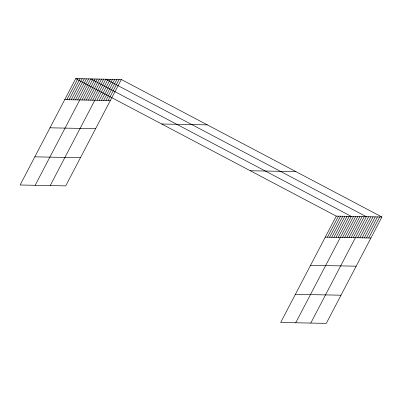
<?xml version="1.0" encoding="UTF-8"?>
<svg xmlns="http://www.w3.org/2000/svg" width="402" height="402" viewBox="0 0 402 402"><rect width="100%" height="100%" fill="white"/><g stroke="black" fill="none" stroke-linecap="round" stroke-linejoin="round"><path stroke-width="0.6" d="M121.329 79.506L75.712 78.631L20.1 185.005L65.722 185.88L121.329 79.506L381.9 216.995L326.288 323.369L280.671 322.494L336.278 216.12L381.9 216.995M66.868 99.696L77.862 78.671M69.018 99.741L80.013 78.712M71.169 99.781L82.164 78.752M73.32 99.822L84.314 78.797M75.47 99.862L86.465 78.837M77.621 99.902L88.616 78.877M35.155 185.292L90.767 78.918L351.333 216.412L295.721 322.786M81.923 99.987L92.917 78.958M84.073 100.028L95.068 79.003M86.224 100.068L97.219 79.043M88.375 100.113L99.369 79.083M90.525 100.153L101.52 79.124M92.676 100.193L103.671 79.169M50.21 185.583L105.821 79.209L366.388 216.698L310.776 323.072M97.043 100.279L108.037 79.249M99.259 100.319L110.254 79.294M101.475 100.364L112.47 79.335M103.691 100.405L114.686 79.38M105.907 100.45L116.902 79.42M108.123 100.49L119.118 79.465M327.439 237.19L338.429 216.16M329.59 237.23L340.579 216.201M331.74 237.27L342.73 216.246M333.891 237.311L344.881 216.286M336.042 237.356L347.032 216.326M338.193 237.396L349.182 216.366M342.494 237.476L353.484 216.452M344.645 237.517L355.634 216.492M346.795 237.562L357.785 216.532M348.946 237.602L359.936 216.572M351.097 237.642L362.086 216.618M353.247 237.682L364.237 216.658M357.614 237.768L368.604 216.743M359.83 237.808L370.82 216.784M362.046 237.853L373.036 216.829M364.262 237.894L375.252 216.869M366.473 237.939L377.468 216.909M368.689 237.979L379.684 216.954M64.717 99.656L110.339 100.53M161.699 124.002L207.316 124.876M49.994 127.821L95.616 128.695M34.823 156.84L80.445 157.715M250.29 170.749L295.912 171.624M325.288 237.145L370.905 238.024M310.565 265.31L356.182 266.189M295.395 294.329L341.012 295.204M75.712 78.631L336.278 216.12"/></g></svg>
